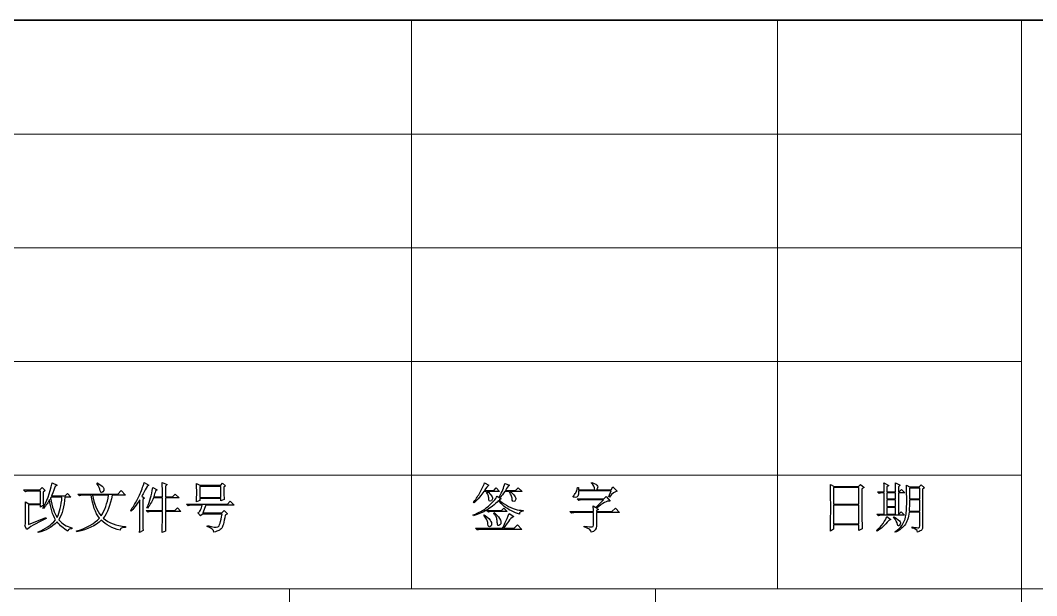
# Model space of a CAD drawing. Header units: millimetres. Extents: x 803 to 1266, y 444 to 714.
# Drawn here: x 1105.79 to 1145.94, y 466.63 to 489.37 of the extents above; entities that cross this region are included whole.
import ezdxf

# ---------------------------------------------------------------- set-up
doc = ezdxf.new("R2010")
doc.units = ezdxf.units.MM
doc.layers.add('layer 1', color=7, linetype='CONTINUOUS')

msp = doc.modelspace()

# ---------------------------------------------------------------- linework, layer by layer
at = {"layer": 'layer 1', "lineweight": 35}
msp.add_open_spline([(1261.005, 489.371), (1261.005, 489.371), (1087.508, 489.371), (1087.508, 489.371)], degree=3, dxfattribs=at)
at = {"layer": 'layer 1', "color": 1, "lineweight": 9}
for points in [[(1121.244, 489.371), (1121.244, 489.371), (1121.244, 489.371), (1121.244, 489.371)], [(1121.244, 489.371), (1121.244, 489.371), (1121.244, 466.907), (1121.244, 466.907)], [(1135.702, 489.371), (1135.702, 489.371), (1135.702, 489.371), (1135.702, 489.371)], [(1135.702, 489.371), (1135.702, 489.371), (1135.702, 466.907), (1135.702, 466.907)], [(1145.34, 489.371), (1145.34, 489.371), (1145.34, 489.371), (1145.34, 489.371)], [(1145.34, 489.371), (1145.34, 489.371), (1145.34, 448.935), (1145.34, 448.935)], [(1145.34, 484.878), (1145.34, 484.878), (1087.508, 484.878), (1087.508, 484.878)], [(1145.34, 484.878), (1145.34, 484.878), (1145.34, 484.878), (1145.34, 484.878)], [(1145.34, 480.385), (1145.34, 480.385), (1087.508, 480.385), (1087.508, 480.385)], [(1145.34, 480.385), (1145.34, 480.385), (1145.34, 480.385), (1145.34, 480.385)], [(1145.34, 475.892), (1145.34, 475.892), (1087.508, 475.892), (1087.508, 475.892)], [(1145.34, 475.892), (1145.34, 475.892), (1145.34, 475.892), (1145.34, 475.892)], [(1145.34, 471.399), (1145.34, 471.399), (1087.508, 471.399), (1087.508, 471.399)], [(1145.34, 471.399), (1145.34, 471.399), (1145.34, 471.399), (1145.34, 471.399)], [(1203.173, 466.907), (1203.173, 466.907), (1087.508, 466.907), (1087.508, 466.907)], [(1116.424, 466.907), (1116.424, 466.907), (1116.424, 448.935), (1116.424, 448.935)], [(1130.882, 466.907), (1130.882, 466.907), (1130.882, 466.907), (1130.882, 466.907)], [(1130.882, 466.907), (1130.882, 466.907), (1130.882, 448.935), (1130.882, 448.935)]]:
    msp.add_open_spline(points, degree=3, dxfattribs=at)
at = {"layer": 'layer 1', "color": 32, "lineweight": -3}
for points, knots in [([(1106.947, 470.432), (1106.981, 470.102), (1107.059, 469.835), (1107.183, 469.633), (1107.183, 469.633), (1107.009, 469.421), (1106.779, 469.261), (1106.493, 469.154), (1106.493, 469.154), (1106.493, 469.154), (1106.502, 469.129), (1106.502, 469.129), (1106.502, 469.129), (1106.787, 469.202), (1107.034, 469.342), (1107.242, 469.55), (1107.242, 469.55), (1107.359, 469.409), (1107.5, 469.289), (1107.662, 469.188), (1107.662, 469.188), (1107.707, 469.255), (1107.76, 469.286), (1107.822, 469.28), (1107.822, 469.28), (1107.822, 469.28), (1107.822, 469.314), (1107.822, 469.314), (1107.822, 469.314), (1107.62, 469.37), (1107.449, 469.477), (1107.309, 469.633), (1107.309, 469.633), (1107.444, 469.858), (1107.525, 470.158), (1107.553, 470.533), (1107.553, 470.533), (1107.553, 470.533), (1107.788, 470.533), (1107.788, 470.533), (1107.788, 470.533), (1107.788, 470.533), (1107.653, 470.668), (1107.653, 470.668), (1107.653, 470.668), (1107.653, 470.668), (1107.561, 470.575), (1107.561, 470.575), (1107.561, 470.575), (1107.561, 470.575), (1107.023, 470.575), (1107.023, 470.575), (1107.023, 470.575), (1107.09, 470.749), (1107.138, 470.873), (1107.166, 470.946), (1107.166, 470.946), (1107.166, 470.946), (1107.242, 470.996), (1107.242, 470.996), (1107.242, 470.996), (1107.242, 470.996), (1107.048, 471.088), (1107.048, 471.088), (1107.048, 471.088), (1106.958, 470.668), (1106.835, 470.337), (1106.678, 470.096), (1106.678, 470.096), (1106.678, 470.096), (1106.703, 470.079), (1106.703, 470.079), (1106.703, 470.079), (1106.816, 470.208), (1106.897, 470.326), (1106.947, 470.432)], [0, 0, 0, 0, 0.052632, 0.052632, 0.052632, 0.052632, 0.105263, 0.105263, 0.105263, 0.105263, 0.157895, 0.157895, 0.157895, 0.157895, 0.210526, 0.210526, 0.210526, 0.210526, 0.263158, 0.263158, 0.263158, 0.263158, 0.315789, 0.315789, 0.315789, 0.315789, 0.368421, 0.368421, 0.368421, 0.368421, 0.421053, 0.421053, 0.421053, 0.421053, 0.473684, 0.473684, 0.473684, 0.473684, 0.526316, 0.526316, 0.526316, 0.526316, 0.578947, 0.578947, 0.578947, 0.578947, 0.631579, 0.631579, 0.631579, 0.631579, 0.684211, 0.684211, 0.684211, 0.684211, 0.736842, 0.736842, 0.736842, 0.736842, 0.789474, 0.789474, 0.789474, 0.789474, 0.842105, 0.842105, 0.842105, 0.842105, 0.894737, 0.894737, 0.894737, 0.894737, 0.947368, 0.947368, 0.947368, 0.947368, 1, 1, 1, 1]), ([(1108.839, 471.088), (1108.839, 471.088), (1108.814, 471.063), (1108.814, 471.063), (1108.814, 471.063), (1108.887, 470.957), (1108.932, 470.86), (1108.949, 470.773), (1108.949, 470.773), (1108.966, 470.686), (1109, 470.675), (1109.054, 470.739), (1109.054, 470.739), (1109.107, 470.804), (1109.11, 470.863), (1109.062, 470.916), (1109.062, 470.916), (1109.014, 470.969), (1108.94, 471.027), (1108.839, 471.088)], [0, 0, 0, 0, 0.2, 0.2, 0.2, 0.2, 0.4, 0.4, 0.4, 0.4, 0.6, 0.6, 0.6, 0.6, 0.8, 0.8, 0.8, 0.8, 1, 1, 1, 1]), ([(1110.504, 469.129), (1110.504, 469.129), (1110.639, 469.205), (1110.639, 469.205), (1110.639, 469.205), (1110.633, 469.339), (1110.63, 469.457), (1110.63, 469.558), (1110.63, 469.558), (1110.63, 469.558), (1110.63, 470.432), (1110.63, 470.432), (1110.63, 470.432), (1110.63, 470.432), (1110.698, 470.491), (1110.698, 470.491), (1110.698, 470.491), (1110.698, 470.491), (1110.588, 470.567), (1110.588, 470.567), (1110.588, 470.567), (1110.622, 470.629), (1110.692, 470.755), (1110.799, 470.946), (1110.799, 470.946), (1110.799, 470.946), (1110.866, 470.996), (1110.866, 470.996), (1110.866, 470.996), (1110.866, 470.996), (1110.689, 471.113), (1110.689, 471.113), (1110.689, 471.113), (1110.633, 470.934), (1110.569, 470.766), (1110.496, 470.609), (1110.496, 470.609), (1110.423, 470.452), (1110.357, 470.326), (1110.298, 470.231), (1110.298, 470.231), (1110.239, 470.135), (1110.188, 470.057), (1110.143, 469.995), (1110.143, 469.995), (1110.143, 469.995), (1110.168, 469.97), (1110.168, 469.97), (1110.168, 469.97), (1110.252, 470.054), (1110.367, 470.205), (1110.513, 470.424), (1110.513, 470.424), (1110.513, 470.424), (1110.513, 469.533), (1110.513, 469.533), (1110.513, 469.533), (1110.513, 469.438), (1110.51, 469.303), (1110.504, 469.129)], [0, 0, 0, 0, 0.066667, 0.066667, 0.066667, 0.066667, 0.133333, 0.133333, 0.133333, 0.133333, 0.2, 0.2, 0.2, 0.2, 0.266667, 0.266667, 0.266667, 0.266667, 0.333333, 0.333333, 0.333333, 0.333333, 0.4, 0.4, 0.4, 0.4, 0.466667, 0.466667, 0.466667, 0.466667, 0.533333, 0.533333, 0.533333, 0.533333, 0.6, 0.6, 0.6, 0.6, 0.666667, 0.666667, 0.666667, 0.666667, 0.733333, 0.733333, 0.733333, 0.733333, 0.8, 0.8, 0.8, 0.8, 0.866667, 0.866667, 0.866667, 0.866667, 0.933333, 0.933333, 0.933333, 0.933333, 1, 1, 1, 1]), ([(1111.404, 470.542), (1111.404, 470.542), (1111.059, 470.542), (1111.059, 470.542), (1111.059, 470.542), (1111.082, 470.62), (1111.107, 470.696), (1111.135, 470.769), (1111.135, 470.769), (1111.135, 470.769), (1111.194, 470.819), (1111.194, 470.819), (1111.194, 470.819), (1111.194, 470.819), (1111.026, 470.912), (1111.026, 470.912), (1111.026, 470.912), (1110.998, 470.749), (1110.968, 470.61), (1110.937, 470.496), (1110.937, 470.496), (1110.907, 470.38), (1110.857, 470.25), (1110.79, 470.105), (1110.79, 470.105), (1110.79, 470.105), (1110.815, 470.088), (1110.815, 470.088), (1110.815, 470.088), (1110.899, 470.194), (1110.978, 470.332), (1111.051, 470.5), (1111.051, 470.5), (1111.051, 470.5), (1111.404, 470.5), (1111.404, 470.5), (1111.404, 470.5), (1111.404, 470.5), (1111.404, 470.004), (1111.404, 470.004), (1111.404, 470.004), (1111.404, 470.004), (1110.757, 470.004), (1110.757, 470.004), (1110.757, 470.004), (1110.757, 470.004), (1110.824, 469.936), (1110.824, 469.936), (1110.824, 469.936), (1110.874, 469.953), (1110.93, 469.962), (1110.992, 469.962), (1110.992, 469.962), (1110.992, 469.962), (1111.404, 469.962), (1111.404, 469.962), (1111.404, 469.962), (1111.404, 469.681), (1111.401, 469.404), (1111.396, 469.129), (1111.396, 469.129), (1111.396, 469.129), (1111.53, 469.18), (1111.53, 469.18), (1111.53, 469.18), (1111.525, 469.269), (1111.522, 469.53), (1111.522, 469.962), (1111.522, 469.962), (1111.522, 469.962), (1112.136, 469.962), (1112.136, 469.962), (1112.136, 469.962), (1112.136, 469.962), (1112.001, 470.105), (1112.001, 470.105), (1112.001, 470.105), (1112.001, 470.105), (1111.892, 470.004), (1111.892, 470.004), (1111.892, 470.004), (1111.892, 470.004), (1111.522, 470.004), (1111.522, 470.004), (1111.522, 470.004), (1111.522, 470.004), (1111.522, 470.5), (1111.522, 470.5), (1111.522, 470.5), (1111.522, 470.5), (1112.06, 470.5), (1112.06, 470.5), (1112.06, 470.5), (1112.06, 470.5), (1111.909, 470.651), (1111.909, 470.651), (1111.909, 470.651), (1111.909, 470.651), (1111.799, 470.542), (1111.799, 470.542), (1111.799, 470.542), (1111.799, 470.542), (1111.522, 470.542), (1111.522, 470.542), (1111.522, 470.542), (1111.522, 470.542), (1111.522, 470.962), (1111.522, 470.962), (1111.522, 470.962), (1111.522, 470.962), (1111.589, 471.021), (1111.589, 471.021), (1111.589, 471.021), (1111.589, 471.021), (1111.396, 471.113), (1111.396, 471.113), (1111.396, 471.113), (1111.401, 470.946), (1111.404, 470.755), (1111.404, 470.542)], [0, 0, 0, 0, 0.033333, 0.033333, 0.033333, 0.033333, 0.066667, 0.066667, 0.066667, 0.066667, 0.1, 0.1, 0.1, 0.1, 0.133333, 0.133333, 0.133333, 0.133333, 0.166667, 0.166667, 0.166667, 0.166667, 0.2, 0.2, 0.2, 0.2, 0.233333, 0.233333, 0.233333, 0.233333, 0.266667, 0.266667, 0.266667, 0.266667, 0.3, 0.3, 0.3, 0.3, 0.333333, 0.333333, 0.333333, 0.333333, 0.366667, 0.366667, 0.366667, 0.366667, 0.4, 0.4, 0.4, 0.4, 0.433333, 0.433333, 0.433333, 0.433333, 0.466667, 0.466667, 0.466667, 0.466667, 0.5, 0.5, 0.5, 0.5, 0.533333, 0.533333, 0.533333, 0.533333, 0.566667, 0.566667, 0.566667, 0.566667, 0.6, 0.6, 0.6, 0.6, 0.633333, 0.633333, 0.633333, 0.633333, 0.666667, 0.666667, 0.666667, 0.666667, 0.7, 0.7, 0.7, 0.7, 0.733333, 0.733333, 0.733333, 0.733333, 0.766667, 0.766667, 0.766667, 0.766667, 0.8, 0.8, 0.8, 0.8, 0.833333, 0.833333, 0.833333, 0.833333, 0.866667, 0.866667, 0.866667, 0.866667, 0.9, 0.9, 0.9, 0.9, 0.933333, 0.933333, 0.933333, 0.933333, 0.966667, 0.966667, 0.966667, 0.966667, 1, 1, 1, 1]), ([(1113.834, 470.92), (1113.834, 470.92), (1113.902, 470.979), (1113.902, 470.979), (1113.902, 470.979), (1113.902, 470.979), (1113.784, 471.08), (1113.784, 471.08), (1113.784, 471.08), (1113.784, 471.08), (1113.708, 470.996), (1113.708, 470.996), (1113.708, 470.996), (1113.708, 470.996), (1112.876, 470.996), (1112.876, 470.996), (1112.876, 470.996), (1112.876, 470.996), (1112.75, 471.063), (1112.75, 471.063), (1112.75, 471.063), (1112.755, 470.951), (1112.758, 470.832), (1112.758, 470.706), (1112.758, 470.706), (1112.758, 470.58), (1112.755, 470.461), (1112.75, 470.349), (1112.75, 470.349), (1112.75, 470.349), (1112.876, 470.391), (1112.876, 470.391), (1112.876, 470.391), (1112.876, 470.391), (1112.876, 470.474), (1112.876, 470.474), (1112.876, 470.474), (1112.876, 470.474), (1113.717, 470.474), (1113.717, 470.474), (1113.717, 470.474), (1113.717, 470.474), (1113.717, 470.382), (1113.717, 470.382), (1113.717, 470.382), (1113.717, 470.382), (1113.843, 470.432), (1113.843, 470.432), (1113.843, 470.432), (1113.837, 470.505), (1113.834, 470.668), (1113.834, 470.92)], [0, 0, 0, 0, 0.076923, 0.076923, 0.076923, 0.076923, 0.153846, 0.153846, 0.153846, 0.153846, 0.230769, 0.230769, 0.230769, 0.230769, 0.307692, 0.307692, 0.307692, 0.307692, 0.384615, 0.384615, 0.384615, 0.384615, 0.461538, 0.461538, 0.461538, 0.461538, 0.538462, 0.538462, 0.538462, 0.538462, 0.615385, 0.615385, 0.615385, 0.615385, 0.692308, 0.692308, 0.692308, 0.692308, 0.769231, 0.769231, 0.769231, 0.769231, 0.846154, 0.846154, 0.846154, 0.846154, 0.923077, 0.923077, 0.923077, 0.923077, 1, 1, 1, 1]), ([(1124.129, 471.097), (1124.078, 470.957), (1124.012, 470.816), (1123.931, 470.677), (1123.931, 470.677), (1123.85, 470.536), (1123.77, 470.416), (1123.691, 470.315), (1123.691, 470.315), (1123.691, 470.315), (1123.716, 470.306), (1123.716, 470.306), (1123.716, 470.306), (1123.789, 470.368), (1123.861, 470.442), (1123.931, 470.529), (1123.931, 470.529), (1124.001, 470.616), (1124.058, 470.69), (1124.103, 470.752), (1124.103, 470.752), (1124.103, 470.752), (1124.188, 470.752), (1124.188, 470.752), (1124.188, 470.752), (1124.238, 470.679), (1124.269, 470.619), (1124.28, 470.571), (1124.28, 470.571), (1124.291, 470.524), (1124.298, 470.477), (1124.301, 470.432), (1124.301, 470.432), (1124.304, 470.388), (1124.322, 470.366), (1124.355, 470.369), (1124.355, 470.369), (1124.389, 470.372), (1124.414, 470.393), (1124.431, 470.432), (1124.431, 470.432), (1124.448, 470.472), (1124.44, 470.519), (1124.406, 470.575), (1124.406, 470.575), (1124.372, 470.632), (1124.316, 470.69), (1124.238, 470.752), (1124.238, 470.752), (1124.238, 470.752), (1124.726, 470.752), (1124.726, 470.752), (1124.726, 470.752), (1124.726, 470.752), (1124.591, 470.895), (1124.591, 470.895), (1124.591, 470.895), (1124.591, 470.895), (1124.49, 470.794), (1124.49, 470.794), (1124.49, 470.794), (1124.49, 470.794), (1124.129, 470.794), (1124.129, 470.794), (1124.129, 470.794), (1124.185, 470.889), (1124.244, 470.96), (1124.305, 471.004), (1124.305, 471.004), (1124.305, 471.004), (1124.129, 471.097), (1124.129, 471.097)], [0, 0, 0, 0, 0.055556, 0.055556, 0.055556, 0.055556, 0.111111, 0.111111, 0.111111, 0.111111, 0.166667, 0.166667, 0.166667, 0.166667, 0.222222, 0.222222, 0.222222, 0.222222, 0.277778, 0.277778, 0.277778, 0.277778, 0.333333, 0.333333, 0.333333, 0.333333, 0.388889, 0.388889, 0.388889, 0.388889, 0.444444, 0.444444, 0.444444, 0.444444, 0.5, 0.5, 0.5, 0.5, 0.555556, 0.555556, 0.555556, 0.555556, 0.611111, 0.611111, 0.611111, 0.611111, 0.666667, 0.666667, 0.666667, 0.666667, 0.722222, 0.722222, 0.722222, 0.722222, 0.777778, 0.777778, 0.777778, 0.777778, 0.833333, 0.833333, 0.833333, 0.833333, 0.888889, 0.888889, 0.888889, 0.888889, 0.944444, 0.944444, 0.944444, 0.944444, 1, 1, 1, 1]), ([(1124.927, 471.072), (1124.91, 470.993), (1124.885, 470.909), (1124.852, 470.819), (1124.852, 470.819), (1124.818, 470.73), (1124.771, 470.632), (1124.709, 470.525), (1124.709, 470.525), (1124.709, 470.525), (1124.743, 470.508), (1124.743, 470.508), (1124.743, 470.508), (1124.804, 470.581), (1124.866, 470.663), (1124.927, 470.752), (1124.927, 470.752), (1124.927, 470.752), (1125.096, 470.752), (1125.096, 470.752), (1125.096, 470.752), (1125.146, 470.679), (1125.18, 470.616), (1125.196, 470.563), (1125.196, 470.563), (1125.213, 470.51), (1125.223, 470.459), (1125.226, 470.411), (1125.226, 470.411), (1125.229, 470.364), (1125.251, 470.347), (1125.293, 470.361), (1125.293, 470.361), (1125.335, 470.375), (1125.359, 470.403), (1125.365, 470.445), (1125.365, 470.445), (1125.37, 470.487), (1125.355, 470.533), (1125.318, 470.584), (1125.318, 470.584), (1125.282, 470.635), (1125.224, 470.69), (1125.146, 470.752), (1125.146, 470.752), (1125.146, 470.752), (1125.617, 470.752), (1125.617, 470.752), (1125.617, 470.752), (1125.617, 470.752), (1125.457, 470.895), (1125.457, 470.895), (1125.457, 470.895), (1125.457, 470.895), (1125.348, 470.794), (1125.348, 470.794), (1125.348, 470.794), (1125.348, 470.794), (1124.952, 470.794), (1124.952, 470.794), (1124.952, 470.794), (1125.009, 470.895), (1125.062, 470.965), (1125.113, 471.004), (1125.113, 471.004), (1125.113, 471.004), (1124.927, 471.072), (1124.927, 471.072)], [0, 0, 0, 0, 0.058824, 0.058824, 0.058824, 0.058824, 0.117647, 0.117647, 0.117647, 0.117647, 0.176471, 0.176471, 0.176471, 0.176471, 0.235294, 0.235294, 0.235294, 0.235294, 0.294118, 0.294118, 0.294118, 0.294118, 0.352941, 0.352941, 0.352941, 0.352941, 0.411765, 0.411765, 0.411765, 0.411765, 0.470588, 0.470588, 0.470588, 0.470588, 0.529412, 0.529412, 0.529412, 0.529412, 0.588235, 0.588235, 0.588235, 0.588235, 0.647059, 0.647059, 0.647059, 0.647059, 0.705882, 0.705882, 0.705882, 0.705882, 0.764706, 0.764706, 0.764706, 0.764706, 0.823529, 0.823529, 0.823529, 0.823529, 0.882353, 0.882353, 0.882353, 0.882353, 0.941176, 0.941176, 0.941176, 0.941176, 1, 1, 1, 1]), ([(1129.036, 470.55), (1129.036, 470.55), (1129.069, 470.533), (1129.069, 470.533), (1129.069, 470.533), (1129.17, 470.674), (1129.271, 470.749), (1129.372, 470.76), (1129.372, 470.76), (1129.372, 470.76), (1129.204, 470.929), (1129.204, 470.929), (1129.204, 470.929), (1129.204, 470.929), (1129.128, 470.819), (1129.128, 470.819), (1129.128, 470.819), (1129.128, 470.819), (1128.557, 470.819), (1128.557, 470.819), (1128.557, 470.819), (1128.596, 470.875), (1128.608, 470.924), (1128.594, 470.966), (1128.594, 470.966), (1128.58, 471.008), (1128.503, 471.058), (1128.363, 471.113), (1128.363, 471.113), (1128.363, 471.113), (1128.347, 471.088), (1128.347, 471.088), (1128.347, 471.088), (1128.43, 471.01), (1128.475, 470.92), (1128.481, 470.819), (1128.481, 470.819), (1128.481, 470.819), (1127.842, 470.819), (1127.842, 470.819), (1127.842, 470.819), (1127.842, 470.819), (1127.842, 470.912), (1127.842, 470.912), (1127.842, 470.912), (1127.842, 470.912), (1127.8, 470.912), (1127.8, 470.912), (1127.8, 470.912), (1127.783, 470.811), (1127.761, 470.739), (1127.733, 470.697), (1127.733, 470.697), (1127.705, 470.655), (1127.675, 470.618), (1127.644, 470.584), (1127.644, 470.584), (1127.613, 470.55), (1127.627, 470.529), (1127.686, 470.521), (1127.686, 470.521), (1127.745, 470.513), (1127.787, 470.528), (1127.812, 470.567), (1127.812, 470.567), (1127.838, 470.606), (1127.847, 470.677), (1127.842, 470.777), (1127.842, 470.777), (1127.842, 470.777), (1129.137, 470.777), (1129.137, 470.777), (1129.137, 470.777), (1129.137, 470.777), (1129.036, 470.55), (1129.036, 470.55)], [0, 0, 0, 0, 0.052632, 0.052632, 0.052632, 0.052632, 0.105263, 0.105263, 0.105263, 0.105263, 0.157895, 0.157895, 0.157895, 0.157895, 0.210526, 0.210526, 0.210526, 0.210526, 0.263158, 0.263158, 0.263158, 0.263158, 0.315789, 0.315789, 0.315789, 0.315789, 0.368421, 0.368421, 0.368421, 0.368421, 0.421053, 0.421053, 0.421053, 0.421053, 0.473684, 0.473684, 0.473684, 0.473684, 0.526316, 0.526316, 0.526316, 0.526316, 0.578947, 0.578947, 0.578947, 0.578947, 0.631579, 0.631579, 0.631579, 0.631579, 0.684211, 0.684211, 0.684211, 0.684211, 0.736842, 0.736842, 0.736842, 0.736842, 0.789474, 0.789474, 0.789474, 0.789474, 0.842105, 0.842105, 0.842105, 0.842105, 0.894737, 0.894737, 0.894737, 0.894737, 0.947368, 0.947368, 0.947368, 0.947368, 1, 1, 1, 1]), ([(1137.795, 469.18), (1137.795, 469.18), (1137.921, 469.264), (1137.921, 469.264), (1137.921, 469.264), (1137.921, 469.264), (1137.921, 469.432), (1137.921, 469.432), (1137.921, 469.432), (1137.921, 469.432), (1138.922, 469.432), (1138.922, 469.432), (1138.922, 469.432), (1138.922, 469.432), (1138.922, 469.205), (1138.922, 469.205), (1138.922, 469.205), (1138.922, 469.205), (1139.048, 469.272), (1139.048, 469.272), (1139.048, 469.272), (1139.042, 469.407), (1139.04, 469.555), (1139.04, 469.718), (1139.04, 469.718), (1139.04, 469.718), (1139.04, 470.853), (1139.04, 470.853), (1139.04, 470.853), (1139.04, 470.853), (1139.124, 470.904), (1139.124, 470.904), (1139.124, 470.904), (1139.124, 470.904), (1138.981, 471.03), (1138.981, 471.03), (1138.981, 471.03), (1138.981, 471.03), (1138.897, 470.946), (1138.897, 470.946), (1138.897, 470.946), (1138.897, 470.946), (1137.947, 470.946), (1137.947, 470.946), (1137.947, 470.946), (1137.947, 470.946), (1137.795, 471.03), (1137.795, 471.03), (1137.795, 471.03), (1137.801, 470.688), (1137.804, 470.378), (1137.804, 470.1), (1137.804, 470.1), (1137.804, 469.823), (1137.801, 469.516), (1137.795, 469.18)], [0, 0, 0, 0, 0.071429, 0.071429, 0.071429, 0.071429, 0.142857, 0.142857, 0.142857, 0.142857, 0.214286, 0.214286, 0.214286, 0.214286, 0.285714, 0.285714, 0.285714, 0.285714, 0.357143, 0.357143, 0.357143, 0.357143, 0.428571, 0.428571, 0.428571, 0.428571, 0.5, 0.5, 0.5, 0.5, 0.571429, 0.571429, 0.571429, 0.571429, 0.642857, 0.642857, 0.642857, 0.642857, 0.714286, 0.714286, 0.714286, 0.714286, 0.785714, 0.785714, 0.785714, 0.785714, 0.857143, 0.857143, 0.857143, 0.857143, 0.928571, 0.928571, 0.928571, 0.928571, 1, 1, 1, 1]), ([(1139.914, 470.735), (1139.914, 470.735), (1139.654, 470.735), (1139.654, 470.735), (1139.654, 470.735), (1139.654, 470.735), (1139.721, 470.668), (1139.721, 470.668), (1139.721, 470.668), (1139.721, 470.668), (1139.839, 470.693), (1139.839, 470.693), (1139.839, 470.693), (1139.839, 470.693), (1139.914, 470.693), (1139.914, 470.693), (1139.914, 470.693), (1139.914, 470.693), (1139.914, 469.852), (1139.914, 469.852), (1139.914, 469.852), (1139.914, 469.852), (1139.628, 469.852), (1139.628, 469.852), (1139.628, 469.852), (1139.628, 469.852), (1139.696, 469.785), (1139.696, 469.785), (1139.696, 469.785), (1139.696, 469.785), (1139.814, 469.81), (1139.814, 469.81), (1139.814, 469.81), (1139.814, 469.81), (1140.713, 469.81), (1140.713, 469.81), (1140.713, 469.81), (1140.713, 469.81), (1140.587, 469.953), (1140.587, 469.953), (1140.587, 469.953), (1140.587, 469.953), (1140.495, 469.852), (1140.495, 469.852), (1140.495, 469.852), (1140.495, 469.852), (1140.478, 469.852), (1140.478, 469.852), (1140.478, 469.852), (1140.478, 469.852), (1140.478, 470.693), (1140.478, 470.693), (1140.478, 470.693), (1140.478, 470.693), (1140.738, 470.693), (1140.738, 470.693), (1140.738, 470.693), (1140.738, 470.693), (1140.604, 470.828), (1140.604, 470.828), (1140.604, 470.828), (1140.604, 470.828), (1140.511, 470.735), (1140.511, 470.735), (1140.511, 470.735), (1140.511, 470.735), (1140.478, 470.735), (1140.478, 470.735), (1140.478, 470.735), (1140.478, 470.735), (1140.478, 470.937), (1140.478, 470.937), (1140.478, 470.937), (1140.478, 470.937), (1140.545, 470.996), (1140.545, 470.996), (1140.545, 470.996), (1140.545, 470.996), (1140.36, 471.088), (1140.36, 471.088), (1140.36, 471.088), (1140.366, 470.954), (1140.369, 470.836), (1140.369, 470.735), (1140.369, 470.735), (1140.369, 470.735), (1140.024, 470.735), (1140.024, 470.735), (1140.024, 470.735), (1140.024, 470.735), (1140.024, 470.929), (1140.024, 470.929), (1140.024, 470.929), (1140.024, 470.929), (1140.099, 470.988), (1140.099, 470.988), (1140.099, 470.988), (1140.099, 470.988), (1139.906, 471.088), (1139.906, 471.088), (1139.906, 471.088), (1139.912, 470.993), (1139.914, 470.875), (1139.914, 470.735)], [0, 0, 0, 0, 0.038462, 0.038462, 0.038462, 0.038462, 0.076923, 0.076923, 0.076923, 0.076923, 0.115385, 0.115385, 0.115385, 0.115385, 0.153846, 0.153846, 0.153846, 0.153846, 0.192308, 0.192308, 0.192308, 0.192308, 0.230769, 0.230769, 0.230769, 0.230769, 0.269231, 0.269231, 0.269231, 0.269231, 0.307692, 0.307692, 0.307692, 0.307692, 0.346154, 0.346154, 0.346154, 0.346154, 0.384615, 0.384615, 0.384615, 0.384615, 0.423077, 0.423077, 0.423077, 0.423077, 0.461538, 0.461538, 0.461538, 0.461538, 0.5, 0.5, 0.5, 0.5, 0.538462, 0.538462, 0.538462, 0.538462, 0.576923, 0.576923, 0.576923, 0.576923, 0.615385, 0.615385, 0.615385, 0.615385, 0.653846, 0.653846, 0.653846, 0.653846, 0.692308, 0.692308, 0.692308, 0.692308, 0.730769, 0.730769, 0.730769, 0.730769, 0.769231, 0.769231, 0.769231, 0.769231, 0.807692, 0.807692, 0.807692, 0.807692, 0.846154, 0.846154, 0.846154, 0.846154, 0.884615, 0.884615, 0.884615, 0.884615, 0.923077, 0.923077, 0.923077, 0.923077, 0.961538, 0.961538, 0.961538, 0.961538, 1, 1, 1, 1]), ([(1141.024, 469.348), (1141.024, 469.348), (1141.016, 469.306), (1141.016, 469.306), (1141.016, 469.306), (1141.15, 469.283), (1141.223, 469.23), (1141.235, 469.146), (1141.235, 469.146), (1141.319, 469.174), (1141.373, 469.205), (1141.399, 469.238), (1141.399, 469.238), (1141.424, 469.272), (1141.436, 469.303), (1141.436, 469.331), (1141.436, 469.331), (1141.436, 469.331), (1141.436, 470.844), (1141.436, 470.844), (1141.436, 470.844), (1141.436, 470.844), (1141.512, 470.895), (1141.512, 470.895), (1141.512, 470.895), (1141.512, 470.895), (1141.377, 471.013), (1141.377, 471.013), (1141.377, 471.013), (1141.377, 471.013), (1141.302, 470.929), (1141.302, 470.929), (1141.302, 470.929), (1141.302, 470.929), (1140.923, 470.929), (1140.923, 470.929), (1140.923, 470.929), (1140.923, 470.929), (1140.797, 470.996), (1140.797, 470.996), (1140.797, 470.996), (1140.803, 470.856), (1140.806, 470.643), (1140.806, 470.357), (1140.806, 470.357), (1140.806, 470.071), (1140.792, 469.868), (1140.764, 469.747), (1140.764, 469.747), (1140.736, 469.627), (1140.689, 469.519), (1140.625, 469.424), (1140.625, 469.424), (1140.561, 469.328), (1140.464, 469.241), (1140.335, 469.163), (1140.335, 469.163), (1140.335, 469.163), (1140.352, 469.138), (1140.352, 469.138), (1140.352, 469.138), (1140.492, 469.194), (1140.614, 469.285), (1140.717, 469.411), (1140.717, 469.411), (1140.821, 469.537), (1140.884, 469.712), (1140.907, 469.936), (1140.907, 469.936), (1140.907, 469.936), (1141.327, 469.936), (1141.327, 469.936), (1141.327, 469.936), (1141.327, 469.936), (1141.327, 469.398), (1141.327, 469.398), (1141.327, 469.398), (1141.327, 469.348), (1141.31, 469.321), (1141.277, 469.318), (1141.277, 469.318), (1141.243, 469.316), (1141.159, 469.325), (1141.024, 469.348)], [0, 0, 0, 0, 0.047619, 0.047619, 0.047619, 0.047619, 0.095238, 0.095238, 0.095238, 0.095238, 0.142857, 0.142857, 0.142857, 0.142857, 0.190476, 0.190476, 0.190476, 0.190476, 0.238095, 0.238095, 0.238095, 0.238095, 0.285714, 0.285714, 0.285714, 0.285714, 0.333333, 0.333333, 0.333333, 0.333333, 0.380952, 0.380952, 0.380952, 0.380952, 0.428571, 0.428571, 0.428571, 0.428571, 0.47619, 0.47619, 0.47619, 0.47619, 0.52381, 0.52381, 0.52381, 0.52381, 0.571429, 0.571429, 0.571429, 0.571429, 0.619048, 0.619048, 0.619048, 0.619048, 0.666667, 0.666667, 0.666667, 0.666667, 0.714286, 0.714286, 0.714286, 0.714286, 0.761905, 0.761905, 0.761905, 0.761905, 0.809524, 0.809524, 0.809524, 0.809524, 0.857143, 0.857143, 0.857143, 0.857143, 0.904762, 0.904762, 0.904762, 0.904762, 0.952381, 0.952381, 0.952381, 0.952381, 1, 1, 1, 1]), ([(1106.695, 470.718), (1106.695, 470.718), (1106.771, 470.786), (1106.771, 470.786), (1106.771, 470.786), (1106.771, 470.786), (1106.653, 470.904), (1106.653, 470.904), (1106.653, 470.904), (1106.653, 470.904), (1106.561, 470.811), (1106.561, 470.811), (1106.561, 470.811), (1106.561, 470.811), (1105.921, 470.811), (1105.921, 470.811), (1105.921, 470.811), (1105.921, 470.811), (1105.989, 470.744), (1105.989, 470.744), (1105.989, 470.744), (1105.989, 470.744), (1106.064, 470.769), (1106.064, 470.769), (1106.064, 470.769), (1106.064, 470.769), (1106.586, 470.769), (1106.586, 470.769), (1106.586, 470.769), (1106.586, 470.769), (1106.586, 470.264), (1106.586, 470.264), (1106.586, 470.264), (1106.586, 470.264), (1106.123, 470.264), (1106.123, 470.264), (1106.123, 470.264), (1106.123, 470.264), (1105.989, 470.34), (1105.989, 470.34), (1105.989, 470.34), (1105.994, 470.211), (1105.997, 470.085), (1105.997, 469.962), (1105.997, 469.962), (1105.997, 469.962), (1105.997, 469.566), (1105.997, 469.566), (1105.997, 469.566), (1105.997, 469.494), (1105.989, 469.435), (1105.972, 469.39), (1105.972, 469.39), (1105.972, 469.39), (1106.048, 469.247), (1106.048, 469.247), (1106.048, 469.247), (1106.126, 469.325), (1106.381, 469.471), (1106.813, 469.684), (1106.813, 469.684), (1106.813, 469.684), (1106.804, 469.718), (1106.804, 469.718), (1106.804, 469.718), (1106.804, 469.718), (1106.115, 469.449), (1106.115, 469.449), (1106.115, 469.449), (1106.115, 469.449), (1106.115, 470.222), (1106.115, 470.222), (1106.115, 470.222), (1106.115, 470.222), (1106.586, 470.222), (1106.586, 470.222), (1106.586, 470.222), (1106.586, 470.222), (1106.586, 470.138), (1106.586, 470.138), (1106.586, 470.138), (1106.586, 470.138), (1106.703, 470.214), (1106.703, 470.214), (1106.703, 470.214), (1106.698, 470.309), (1106.695, 470.477), (1106.695, 470.718)], [0, 0, 0, 0, 0.045455, 0.045455, 0.045455, 0.045455, 0.090909, 0.090909, 0.090909, 0.090909, 0.136364, 0.136364, 0.136364, 0.136364, 0.181818, 0.181818, 0.181818, 0.181818, 0.227273, 0.227273, 0.227273, 0.227273, 0.272727, 0.272727, 0.272727, 0.272727, 0.318182, 0.318182, 0.318182, 0.318182, 0.363636, 0.363636, 0.363636, 0.363636, 0.409091, 0.409091, 0.409091, 0.409091, 0.454545, 0.454545, 0.454545, 0.454545, 0.5, 0.5, 0.5, 0.5, 0.545455, 0.545455, 0.545455, 0.545455, 0.590909, 0.590909, 0.590909, 0.590909, 0.636364, 0.636364, 0.636364, 0.636364, 0.681818, 0.681818, 0.681818, 0.681818, 0.727273, 0.727273, 0.727273, 0.727273, 0.772727, 0.772727, 0.772727, 0.772727, 0.818182, 0.818182, 0.818182, 0.818182, 0.863636, 0.863636, 0.863636, 0.863636, 0.909091, 0.909091, 0.909091, 0.909091, 0.954545, 0.954545, 0.954545, 0.954545, 1, 1, 1, 1]), ([(1108.066, 470.651), (1108.066, 470.651), (1108.133, 470.584), (1108.133, 470.584), (1108.133, 470.584), (1108.183, 470.601), (1108.239, 470.609), (1108.301, 470.609), (1108.301, 470.609), (1108.301, 470.609), (1108.595, 470.609), (1108.595, 470.609), (1108.595, 470.609), (1108.646, 470.211), (1108.752, 469.908), (1108.915, 469.701), (1108.915, 469.701), (1108.719, 469.482), (1108.419, 469.314), (1108.015, 469.196), (1108.015, 469.196), (1108.015, 469.196), (1108.024, 469.163), (1108.024, 469.163), (1108.024, 469.163), (1108.444, 469.247), (1108.766, 469.398), (1108.991, 469.617), (1108.991, 469.617), (1109.17, 469.432), (1109.417, 469.3), (1109.731, 469.222), (1109.731, 469.222), (1109.736, 469.294), (1109.806, 469.331), (1109.941, 469.331), (1109.941, 469.331), (1109.941, 469.331), (1109.941, 469.364), (1109.941, 469.364), (1109.941, 469.364), (1109.582, 469.393), (1109.291, 469.505), (1109.066, 469.701), (1109.066, 469.701), (1109.229, 469.903), (1109.347, 470.205), (1109.419, 470.609), (1109.419, 470.609), (1109.419, 470.609), (1109.949, 470.609), (1109.949, 470.609), (1109.949, 470.609), (1109.949, 470.609), (1109.773, 470.786), (1109.773, 470.786), (1109.773, 470.786), (1109.773, 470.786), (1109.638, 470.651), (1109.638, 470.651), (1109.638, 470.651), (1109.638, 470.651), (1108.066, 470.651), (1108.066, 470.651)], [0, 0, 0, 0, 0.0625, 0.0625, 0.0625, 0.0625, 0.125, 0.125, 0.125, 0.125, 0.1875, 0.1875, 0.1875, 0.1875, 0.25, 0.25, 0.25, 0.25, 0.3125, 0.3125, 0.3125, 0.3125, 0.375, 0.375, 0.375, 0.375, 0.4375, 0.4375, 0.4375, 0.4375, 0.5, 0.5, 0.5, 0.5, 0.5625, 0.5625, 0.5625, 0.5625, 0.625, 0.625, 0.625, 0.625, 0.6875, 0.6875, 0.6875, 0.6875, 0.75, 0.75, 0.75, 0.75, 0.8125, 0.8125, 0.8125, 0.8125, 0.875, 0.875, 0.875, 0.875, 0.9375, 0.9375, 0.9375, 0.9375, 1, 1, 1, 1]), ([(1108.638, 470.609), (1108.638, 470.609), (1109.277, 470.609), (1109.277, 470.609), (1109.277, 470.609), (1109.226, 470.278), (1109.128, 470.004), (1108.982, 469.785), (1108.982, 469.785), (1108.82, 469.998), (1108.705, 470.273), (1108.638, 470.609)], [0, 0, 0, 0, 0.333333, 0.333333, 0.333333, 0.333333, 0.666667, 0.666667, 0.666667, 0.666667, 1, 1, 1, 1]), ([(1112.876, 470.954), (1112.876, 470.954), (1113.717, 470.954), (1113.717, 470.954), (1113.717, 470.954), (1113.717, 470.954), (1113.717, 470.516), (1113.717, 470.516), (1113.717, 470.516), (1113.717, 470.516), (1112.876, 470.516), (1112.876, 470.516), (1112.876, 470.516), (1112.876, 470.516), (1112.876, 470.954), (1112.876, 470.954)], [0, 0, 0, 0, 0.25, 0.25, 0.25, 0.25, 0.5, 0.5, 0.5, 0.5, 0.75, 0.75, 0.75, 0.75, 1, 1, 1, 1]), ([(1124.683, 470.391), (1124.745, 470.318), (1124.817, 470.246), (1124.898, 470.176), (1124.898, 470.176), (1124.979, 470.106), (1125.076, 470.041), (1125.188, 469.983), (1125.188, 469.983), (1125.3, 469.924), (1125.407, 469.883), (1125.508, 469.861), (1125.508, 469.861), (1125.496, 469.928), (1125.547, 469.964), (1125.659, 469.97), (1125.659, 469.97), (1125.659, 469.97), (1125.659, 470.004), (1125.659, 470.004), (1125.659, 470.004), (1125.558, 470.004), (1125.452, 470.019), (1125.34, 470.05), (1125.34, 470.05), (1125.227, 470.081), (1125.111, 470.134), (1124.991, 470.21), (1124.991, 470.21), (1124.87, 470.285), (1124.776, 470.357), (1124.709, 470.424), (1124.709, 470.424), (1124.709, 470.424), (1124.785, 470.458), (1124.785, 470.458), (1124.785, 470.458), (1124.785, 470.458), (1124.633, 470.567), (1124.633, 470.567), (1124.633, 470.567), (1124.605, 470.516), (1124.555, 470.449), (1124.482, 470.365), (1124.482, 470.365), (1124.409, 470.281), (1124.315, 470.193), (1124.2, 470.1), (1124.2, 470.1), (1124.085, 470.008), (1123.913, 469.917), (1123.683, 469.827), (1123.683, 469.827), (1123.683, 469.827), (1123.691, 469.793), (1123.691, 469.793), (1123.691, 469.793), (1123.893, 469.855), (1124.068, 469.93), (1124.217, 470.016), (1124.217, 470.016), (1124.366, 470.103), (1124.521, 470.228), (1124.683, 470.391)], [0, 0, 0, 0, 0.0625, 0.0625, 0.0625, 0.0625, 0.125, 0.125, 0.125, 0.125, 0.1875, 0.1875, 0.1875, 0.1875, 0.25, 0.25, 0.25, 0.25, 0.3125, 0.3125, 0.3125, 0.3125, 0.375, 0.375, 0.375, 0.375, 0.4375, 0.4375, 0.4375, 0.4375, 0.5, 0.5, 0.5, 0.5, 0.5625, 0.5625, 0.5625, 0.5625, 0.625, 0.625, 0.625, 0.625, 0.6875, 0.6875, 0.6875, 0.6875, 0.75, 0.75, 0.75, 0.75, 0.8125, 0.8125, 0.8125, 0.8125, 0.875, 0.875, 0.875, 0.875, 0.9375, 0.9375, 0.9375, 0.9375, 1, 1, 1, 1]), ([(1137.921, 470.904), (1137.921, 470.904), (1138.922, 470.904), (1138.922, 470.904), (1138.922, 470.904), (1138.922, 470.904), (1138.922, 470.256), (1138.922, 470.256), (1138.922, 470.256), (1138.922, 470.256), (1137.921, 470.256), (1137.921, 470.256), (1137.921, 470.256), (1137.921, 470.256), (1137.921, 470.904), (1137.921, 470.904)], [0, 0, 0, 0, 0.25, 0.25, 0.25, 0.25, 0.5, 0.5, 0.5, 0.5, 0.75, 0.75, 0.75, 0.75, 1, 1, 1, 1]), ([(1140.024, 470.693), (1140.024, 470.693), (1140.369, 470.693), (1140.369, 470.693), (1140.369, 470.693), (1140.369, 470.693), (1140.369, 470.466), (1140.369, 470.466), (1140.369, 470.466), (1140.369, 470.466), (1140.024, 470.466), (1140.024, 470.466), (1140.024, 470.466), (1140.024, 470.466), (1140.024, 470.693), (1140.024, 470.693)], [0, 0, 0, 0, 0.25, 0.25, 0.25, 0.25, 0.5, 0.5, 0.5, 0.5, 0.75, 0.75, 0.75, 0.75, 1, 1, 1, 1]), ([(1140.915, 470.887), (1140.915, 470.887), (1141.327, 470.887), (1141.327, 470.887), (1141.327, 470.887), (1141.327, 470.887), (1141.327, 470.458), (1141.327, 470.458), (1141.327, 470.458), (1141.327, 470.458), (1140.915, 470.458), (1140.915, 470.458), (1140.915, 470.458), (1140.915, 470.458), (1140.915, 470.887), (1140.915, 470.887)], [0, 0, 0, 0, 0.25, 0.25, 0.25, 0.25, 0.5, 0.5, 0.5, 0.5, 0.75, 0.75, 0.75, 0.75, 1, 1, 1, 1]), ([(1107.006, 470.533), (1107.006, 470.533), (1107.435, 470.533), (1107.435, 470.533), (1107.435, 470.533), (1107.413, 470.197), (1107.348, 469.928), (1107.242, 469.726), (1107.242, 469.726), (1107.135, 469.883), (1107.048, 470.138), (1106.981, 470.491), (1106.981, 470.491), (1106.981, 470.491), (1107.006, 470.533), (1107.006, 470.533)], [0, 0, 0, 0, 0.25, 0.25, 0.25, 0.25, 0.5, 0.5, 0.5, 0.5, 0.75, 0.75, 0.75, 0.75, 1, 1, 1, 1]), ([(1113.885, 469.81), (1113.885, 469.81), (1113.969, 469.869), (1113.969, 469.869), (1113.969, 469.869), (1113.969, 469.869), (1113.843, 469.995), (1113.843, 469.995), (1113.843, 469.995), (1113.843, 469.995), (1113.75, 469.903), (1113.75, 469.903), (1113.75, 469.903), (1113.75, 469.903), (1113.002, 469.903), (1113.002, 469.903), (1113.002, 469.903), (1113.002, 469.903), (1113.12, 470.214), (1113.12, 470.214), (1113.12, 470.214), (1113.12, 470.214), (1114.238, 470.214), (1114.238, 470.214), (1114.238, 470.214), (1114.238, 470.214), (1114.087, 470.365), (1114.087, 470.365), (1114.087, 470.365), (1114.087, 470.365), (1113.977, 470.256), (1113.977, 470.256), (1113.977, 470.256), (1113.977, 470.256), (1112.354, 470.256), (1112.354, 470.256), (1112.354, 470.256), (1112.354, 470.256), (1112.422, 470.189), (1112.422, 470.189), (1112.422, 470.189), (1112.422, 470.189), (1112.497, 470.214), (1112.497, 470.214), (1112.497, 470.214), (1112.497, 470.214), (1112.976, 470.214), (1112.976, 470.214), (1112.976, 470.214), (1112.954, 470.13), (1112.93, 470.063), (1112.905, 470.012), (1112.905, 470.012), (1112.88, 469.962), (1112.848, 469.925), (1112.809, 469.903), (1112.809, 469.903), (1112.809, 469.903), (1112.909, 469.785), (1112.909, 469.785), (1112.909, 469.785), (1112.909, 469.785), (1112.985, 469.861), (1112.985, 469.861), (1112.985, 469.861), (1112.985, 469.861), (1113.759, 469.861), (1113.759, 469.861), (1113.759, 469.861), (1113.714, 469.547), (1113.659, 469.377), (1113.595, 469.352), (1113.595, 469.352), (1113.53, 469.327), (1113.394, 469.345), (1113.187, 469.407), (1113.187, 469.407), (1113.187, 469.407), (1113.178, 469.373), (1113.178, 469.373), (1113.178, 469.373), (1113.341, 469.306), (1113.428, 469.23), (1113.439, 469.146), (1113.439, 469.146), (1113.529, 469.169), (1113.593, 469.189), (1113.633, 469.209), (1113.633, 469.209), (1113.672, 469.229), (1113.711, 469.261), (1113.75, 469.306), (1113.75, 469.306), (1113.789, 469.35), (1113.834, 469.519), (1113.885, 469.81)], [0, 0, 0, 0, 0.041667, 0.041667, 0.041667, 0.041667, 0.083333, 0.083333, 0.083333, 0.083333, 0.125, 0.125, 0.125, 0.125, 0.166667, 0.166667, 0.166667, 0.166667, 0.208333, 0.208333, 0.208333, 0.208333, 0.25, 0.25, 0.25, 0.25, 0.291667, 0.291667, 0.291667, 0.291667, 0.333333, 0.333333, 0.333333, 0.333333, 0.375, 0.375, 0.375, 0.375, 0.416667, 0.416667, 0.416667, 0.416667, 0.458333, 0.458333, 0.458333, 0.458333, 0.5, 0.5, 0.5, 0.5, 0.541667, 0.541667, 0.541667, 0.541667, 0.583333, 0.583333, 0.583333, 0.583333, 0.625, 0.625, 0.625, 0.625, 0.666667, 0.666667, 0.666667, 0.666667, 0.708333, 0.708333, 0.708333, 0.708333, 0.75, 0.75, 0.75, 0.75, 0.791667, 0.791667, 0.791667, 0.791667, 0.833333, 0.833333, 0.833333, 0.833333, 0.875, 0.875, 0.875, 0.875, 0.916667, 0.916667, 0.916667, 0.916667, 0.958333, 0.958333, 0.958333, 0.958333, 1, 1, 1, 1]), ([(1128.43, 469.962), (1128.43, 469.962), (1127.497, 469.962), (1127.497, 469.962), (1127.497, 469.962), (1127.497, 469.962), (1127.564, 469.894), (1127.564, 469.894), (1127.564, 469.894), (1127.615, 469.911), (1127.671, 469.919), (1127.733, 469.919), (1127.733, 469.919), (1127.733, 469.919), (1128.43, 469.919), (1128.43, 469.919), (1128.43, 469.919), (1128.43, 469.919), (1128.43, 469.424), (1128.43, 469.424), (1128.43, 469.424), (1128.43, 469.379), (1128.415, 469.355), (1128.384, 469.352), (1128.384, 469.352), (1128.353, 469.349), (1128.245, 469.359), (1128.061, 469.381), (1128.061, 469.381), (1128.061, 469.381), (1128.061, 469.348), (1128.061, 469.348), (1128.061, 469.348), (1128.251, 469.297), (1128.347, 469.227), (1128.347, 469.138), (1128.347, 469.138), (1128.486, 469.177), (1128.554, 469.264), (1128.548, 469.398), (1128.548, 469.398), (1128.548, 469.398), (1128.548, 469.919), (1128.548, 469.919), (1128.548, 469.919), (1128.548, 469.919), (1129.456, 469.919), (1129.456, 469.919), (1129.456, 469.919), (1129.456, 469.919), (1129.297, 470.096), (1129.297, 470.096), (1129.297, 470.096), (1129.297, 470.096), (1129.154, 469.962), (1129.154, 469.962), (1129.154, 469.962), (1129.154, 469.962), (1128.548, 469.962), (1128.548, 469.962), (1128.548, 469.962), (1128.548, 469.962), (1128.548, 470.004), (1128.548, 470.004), (1128.548, 470.004), (1128.548, 470.004), (1128.632, 470.046), (1128.632, 470.046), (1128.632, 470.046), (1128.632, 470.046), (1128.557, 470.096), (1128.557, 470.096), (1128.557, 470.096), (1128.792, 470.292), (1128.969, 470.385), (1129.086, 470.374), (1129.086, 470.374), (1129.086, 470.374), (1128.935, 470.55), (1128.935, 470.55), (1128.935, 470.55), (1128.935, 470.55), (1128.842, 470.458), (1128.842, 470.458), (1128.842, 470.458), (1128.842, 470.458), (1127.783, 470.458), (1127.783, 470.458), (1127.783, 470.458), (1127.783, 470.458), (1127.85, 470.391), (1127.85, 470.391), (1127.85, 470.391), (1127.85, 470.391), (1127.968, 470.416), (1127.968, 470.416), (1127.968, 470.416), (1127.968, 470.416), (1128.834, 470.416), (1128.834, 470.416), (1128.834, 470.416), (1128.834, 470.416), (1128.523, 470.121), (1128.523, 470.121), (1128.523, 470.121), (1128.523, 470.121), (1128.422, 470.189), (1128.422, 470.189), (1128.422, 470.189), (1128.428, 470.088), (1128.43, 470.012), (1128.43, 469.962)], [0, 0, 0, 0, 0.035714, 0.035714, 0.035714, 0.035714, 0.071429, 0.071429, 0.071429, 0.071429, 0.107143, 0.107143, 0.107143, 0.107143, 0.142857, 0.142857, 0.142857, 0.142857, 0.178571, 0.178571, 0.178571, 0.178571, 0.214286, 0.214286, 0.214286, 0.214286, 0.25, 0.25, 0.25, 0.25, 0.285714, 0.285714, 0.285714, 0.285714, 0.321429, 0.321429, 0.321429, 0.321429, 0.357143, 0.357143, 0.357143, 0.357143, 0.392857, 0.392857, 0.392857, 0.392857, 0.428571, 0.428571, 0.428571, 0.428571, 0.464286, 0.464286, 0.464286, 0.464286, 0.5, 0.5, 0.5, 0.5, 0.535714, 0.535714, 0.535714, 0.535714, 0.571429, 0.571429, 0.571429, 0.571429, 0.607143, 0.607143, 0.607143, 0.607143, 0.642857, 0.642857, 0.642857, 0.642857, 0.678571, 0.678571, 0.678571, 0.678571, 0.714286, 0.714286, 0.714286, 0.714286, 0.75, 0.75, 0.75, 0.75, 0.785714, 0.785714, 0.785714, 0.785714, 0.821429, 0.821429, 0.821429, 0.821429, 0.857143, 0.857143, 0.857143, 0.857143, 0.892857, 0.892857, 0.892857, 0.892857, 0.928571, 0.928571, 0.928571, 0.928571, 0.964286, 0.964286, 0.964286, 0.964286, 1, 1, 1, 1]), ([(1137.921, 470.214), (1137.921, 470.214), (1138.922, 470.214), (1138.922, 470.214), (1138.922, 470.214), (1138.922, 470.214), (1138.922, 469.474), (1138.922, 469.474), (1138.922, 469.474), (1138.922, 469.474), (1137.921, 469.474), (1137.921, 469.474), (1137.921, 469.474), (1137.921, 469.474), (1137.921, 470.214), (1137.921, 470.214)], [0, 0, 0, 0, 0.25, 0.25, 0.25, 0.25, 0.5, 0.5, 0.5, 0.5, 0.75, 0.75, 0.75, 0.75, 1, 1, 1, 1]), ([(1140.024, 470.424), (1140.024, 470.424), (1140.369, 470.424), (1140.369, 470.424), (1140.369, 470.424), (1140.369, 470.424), (1140.369, 470.163), (1140.369, 470.163), (1140.369, 470.163), (1140.369, 470.163), (1140.024, 470.163), (1140.024, 470.163), (1140.024, 470.163), (1140.024, 470.163), (1140.024, 470.424), (1140.024, 470.424)], [0, 0, 0, 0, 0.25, 0.25, 0.25, 0.25, 0.5, 0.5, 0.5, 0.5, 0.75, 0.75, 0.75, 0.75, 1, 1, 1, 1]), ([(1140.915, 470.416), (1140.915, 470.416), (1141.327, 470.416), (1141.327, 470.416), (1141.327, 470.416), (1141.327, 470.416), (1141.327, 469.978), (1141.327, 469.978), (1141.327, 469.978), (1141.327, 469.978), (1140.907, 469.978), (1140.907, 469.978), (1140.907, 469.978), (1140.912, 470.107), (1140.915, 470.253), (1140.915, 470.416)], [0, 0, 0, 0, 0.25, 0.25, 0.25, 0.25, 0.5, 0.5, 0.5, 0.5, 0.75, 0.75, 0.75, 0.75, 1, 1, 1, 1]), ([(1125.104, 469.886), (1124.986, 469.6), (1124.899, 469.404), (1124.843, 469.297), (1124.843, 469.297), (1124.843, 469.297), (1123.775, 469.297), (1123.775, 469.297), (1123.775, 469.297), (1123.775, 469.297), (1123.843, 469.23), (1123.843, 469.23), (1123.843, 469.23), (1123.893, 469.247), (1123.949, 469.255), (1124.011, 469.255), (1124.011, 469.255), (1124.011, 469.255), (1125.609, 469.255), (1125.609, 469.255), (1125.609, 469.255), (1125.609, 469.255), (1125.432, 469.432), (1125.432, 469.432), (1125.432, 469.432), (1125.432, 469.432), (1125.297, 469.297), (1125.297, 469.297), (1125.297, 469.297), (1125.297, 469.297), (1124.877, 469.297), (1124.877, 469.297), (1124.877, 469.297), (1124.955, 469.398), (1125.021, 469.489), (1125.074, 469.571), (1125.074, 469.571), (1125.128, 469.652), (1125.199, 469.718), (1125.289, 469.768), (1125.289, 469.768), (1125.289, 469.768), (1125.104, 469.886), (1125.104, 469.886)], [0, 0, 0, 0, 0.090909, 0.090909, 0.090909, 0.090909, 0.181818, 0.181818, 0.181818, 0.181818, 0.272727, 0.272727, 0.272727, 0.272727, 0.363636, 0.363636, 0.363636, 0.363636, 0.454545, 0.454545, 0.454545, 0.454545, 0.545455, 0.545455, 0.545455, 0.545455, 0.636364, 0.636364, 0.636364, 0.636364, 0.727273, 0.727273, 0.727273, 0.727273, 0.818182, 0.818182, 0.818182, 0.818182, 0.909091, 0.909091, 0.909091, 0.909091, 1, 1, 1, 1]), ([(1124.12, 469.827), (1124.12, 469.827), (1124.095, 469.81), (1124.095, 469.81), (1124.095, 469.81), (1124.134, 469.766), (1124.171, 469.714), (1124.204, 469.655), (1124.204, 469.655), (1124.238, 469.596), (1124.258, 469.536), (1124.263, 469.474), (1124.263, 469.474), (1124.269, 469.412), (1124.28, 469.376), (1124.297, 469.364), (1124.297, 469.364), (1124.313, 469.353), (1124.333, 469.355), (1124.355, 469.369), (1124.355, 469.369), (1124.378, 469.383), (1124.395, 469.404), (1124.406, 469.432), (1124.406, 469.432), (1124.417, 469.46), (1124.409, 469.505), (1124.381, 469.566), (1124.381, 469.566), (1124.353, 469.628), (1124.266, 469.715), (1124.12, 469.827)], [0, 0, 0, 0, 0.125, 0.125, 0.125, 0.125, 0.25, 0.25, 0.25, 0.25, 0.375, 0.375, 0.375, 0.375, 0.5, 0.5, 0.5, 0.5, 0.625, 0.625, 0.625, 0.625, 0.75, 0.75, 0.75, 0.75, 0.875, 0.875, 0.875, 0.875, 1, 1, 1, 1]), ([(1124.213, 470.004), (1124.213, 470.004), (1124.28, 469.936), (1124.28, 469.936), (1124.28, 469.936), (1124.33, 469.953), (1124.386, 469.962), (1124.448, 469.962), (1124.448, 469.962), (1124.448, 469.962), (1125.028, 469.962), (1125.028, 469.962), (1125.028, 469.962), (1125.028, 469.962), (1124.885, 470.088), (1124.885, 470.088), (1124.885, 470.088), (1124.885, 470.088), (1124.793, 470.004), (1124.793, 470.004), (1124.793, 470.004), (1124.793, 470.004), (1124.213, 470.004), (1124.213, 470.004)], [0, 0, 0, 0, 0.166667, 0.166667, 0.166667, 0.166667, 0.333333, 0.333333, 0.333333, 0.333333, 0.5, 0.5, 0.5, 0.5, 0.666667, 0.666667, 0.666667, 0.666667, 0.833333, 0.833333, 0.833333, 0.833333, 1, 1, 1, 1]), ([(1124.515, 469.919), (1124.515, 469.919), (1124.499, 469.894), (1124.499, 469.894), (1124.499, 469.894), (1124.532, 469.849), (1124.56, 469.805), (1124.583, 469.76), (1124.583, 469.76), (1124.605, 469.715), (1124.619, 469.664), (1124.625, 469.608), (1124.625, 469.608), (1124.63, 469.552), (1124.636, 469.502), (1124.641, 469.457), (1124.641, 469.457), (1124.647, 469.412), (1124.665, 469.395), (1124.696, 469.407), (1124.696, 469.407), (1124.727, 469.418), (1124.751, 469.439), (1124.768, 469.47), (1124.768, 469.47), (1124.785, 469.5), (1124.78, 469.551), (1124.755, 469.621), (1124.755, 469.621), (1124.73, 469.691), (1124.65, 469.791), (1124.515, 469.919)], [0, 0, 0, 0, 0.125, 0.125, 0.125, 0.125, 0.25, 0.25, 0.25, 0.25, 0.375, 0.375, 0.375, 0.375, 0.5, 0.5, 0.5, 0.5, 0.625, 0.625, 0.625, 0.625, 0.75, 0.75, 0.75, 0.75, 0.875, 0.875, 0.875, 0.875, 1, 1, 1, 1]), ([(1140.024, 469.768), (1139.995, 469.678), (1139.945, 469.585), (1139.872, 469.486), (1139.872, 469.486), (1139.8, 469.388), (1139.712, 469.294), (1139.612, 469.205), (1139.612, 469.205), (1139.612, 469.205), (1139.637, 469.188), (1139.637, 469.188), (1139.637, 469.188), (1139.783, 469.272), (1139.937, 469.412), (1140.099, 469.608), (1140.099, 469.608), (1140.099, 469.608), (1140.175, 469.642), (1140.175, 469.642), (1140.175, 469.642), (1140.175, 469.642), (1140.024, 469.768), (1140.024, 469.768)], [0, 0, 0, 0, 0.166667, 0.166667, 0.166667, 0.166667, 0.333333, 0.333333, 0.333333, 0.333333, 0.5, 0.5, 0.5, 0.5, 0.666667, 0.666667, 0.666667, 0.666667, 0.833333, 0.833333, 0.833333, 0.833333, 1, 1, 1, 1]), ([(1140.024, 470.121), (1140.024, 470.121), (1140.369, 470.121), (1140.369, 470.121), (1140.369, 470.121), (1140.369, 470.121), (1140.369, 469.852), (1140.369, 469.852), (1140.369, 469.852), (1140.369, 469.852), (1140.024, 469.852), (1140.024, 469.852), (1140.024, 469.852), (1140.024, 469.852), (1140.024, 470.121), (1140.024, 470.121)], [0, 0, 0, 0, 0.25, 0.25, 0.25, 0.25, 0.5, 0.5, 0.5, 0.5, 0.75, 0.75, 0.75, 0.75, 1, 1, 1, 1]), ([(1140.309, 469.752), (1140.309, 469.752), (1140.284, 469.735), (1140.284, 469.735), (1140.284, 469.735), (1140.374, 469.617), (1140.427, 469.523), (1140.444, 469.453), (1140.444, 469.453), (1140.461, 469.383), (1140.488, 469.373), (1140.524, 469.424), (1140.524, 469.424), (1140.561, 469.474), (1140.567, 469.517), (1140.545, 469.554), (1140.545, 469.554), (1140.522, 469.59), (1140.444, 469.656), (1140.309, 469.752)], [0, 0, 0, 0, 0.2, 0.2, 0.2, 0.2, 0.4, 0.4, 0.4, 0.4, 0.6, 0.6, 0.6, 0.6, 0.8, 0.8, 0.8, 0.8, 1, 1, 1, 1])]:
    msp.add_open_spline(points, degree=3, knots=knots, dxfattribs=at)

doc.saveas('drawing.dxf')
